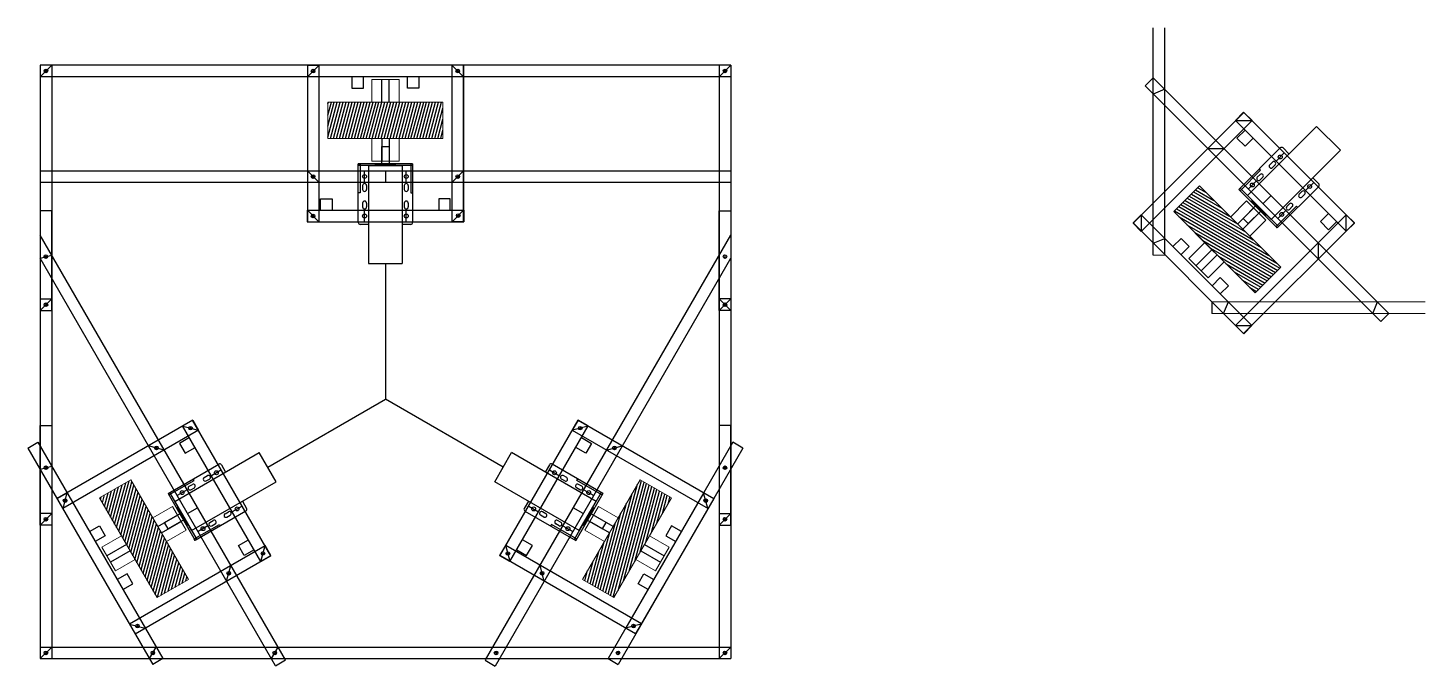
# Model space of a CAD drawing. Header units: millimetres. Extents: x -15418 to 43885, y -27590 to 23052.
# Drawn here: x 20542 to 22084, y 14608 to 15313 of the extents above; entities that cross this region are included whole.
import ezdxf

# ---------------------------------------------------------------- set-up
doc = ezdxf.new("R2010")
doc.units = ezdxf.units.MM
doc.header["$LTSCALE"] = 0.5
doc.layers.get('0').update_dxf_attribs({"lineweight": 5})
doc.layers.get('Defpoints').update_dxf_attribs({"color": 4})
for name, color, linetype in [('Layer1', 1, 'Continuous'), ('Layer2', 2, 'Continuous'), ('Layer3', 9, 'Continuous')]:
    doc.layers.add(name, color=color, linetype=linetype)
doc.layers.add('Layer5', color=51, linetype='Continuous', lineweight=5)
pattern_1 = [(255, (21000.833, 14586.512), (3.066814, -0.82175), [])]

msp = doc.modelspace()

# ---------------------------------------------------------------- hatches: boundary and pattern name
at = {"layer": 'Defpoints'}
h = msp.add_hatch(dxfattribs=at)
h.set_pattern_fill('ANSI31', color=256, angle=210)
h.set_pattern_definition([(255, (20870.9293, 14361.512), (3.066814, -0.82175), [])])
h.paths.add_polyline_path([(21000.1931, 15190.5862), (21000.1931, 15230.5862), (20873.1931, 15230.5862), (20873.1931, 15190.5862)])
h = msp.add_hatch(dxfattribs=at)
h.set_pattern_fill('ANSI31', color=256, angle=645)
h.set_pattern_definition([(330, (22339.6424, 15027.1805), (1.5875, 2.74963), [])])
h.paths.add_polyline_path([(21835.1626, 15138.2164), (21806.8783, 15109.9321), (21896.6809, 15020.1295), (21924.9651, 15048.4138)])
h = msp.add_hatch(dxfattribs=at)
h.set_pattern_fill('ANSI31', color=256, angle=210)
h.set_pattern_definition(pattern_1)
h.paths.add_polyline_path([(20655.701, 14813.8788), (20621.0599, 14793.8788), (20684.5599, 14683.8936), (20719.201, 14703.8936)])
h = msp.add_hatch(dxfattribs=at)
h.set_pattern_fill('ANSI31', color=256, angle=210)
h.set_pattern_definition(pattern_1)
h.paths.add_polyline_path([(21154.1852, 14703.8936), (21188.8262, 14683.8936), (21252.3262, 14793.8788), (21217.6852, 14813.8788)])

# ---------------------------------------------------------------- linework, layer by layer
for p, q in [((20921.6931, 15255.5862), (20951.6931, 15255.5862)), ((20921.6931, 15230.5862), (20921.6931, 15255.5862)), ((20951.6931, 15230.5862), (20951.6931, 15255.5862)), ((21000.1931, 15230.5862), (20873.1931, 15230.5862)), ((21000.1931, 15230.5862), (20873.1931, 15230.5862)), ((20873.1931, 15230.5862), (20873.1931, 15190.5862)), ((20966.1931, 15230.5862), (20907.1931, 15230.5862)), ((20907.1931, 15230.5862), (20966.1931, 15230.5862)), ((21000.1931, 15190.5862), (21000.1931, 15230.5862)), ((20873.1931, 15190.5862), (21000.1931, 15190.5862)), ((20921.6931, 15190.5862), (20921.6931, 15165.5862)), ((20951.6931, 15190.5862), (20951.6931, 15165.5862)), ((20951.6931, 15165.5862), (20921.6931, 15165.5862)), ((21806.8783, 15109.9321), (21835.1626, 15138.2164)), ((21835.1626, 15138.2164), (21924.9651, 15048.4138)), ((21869.4573, 15103.9217), (21887.1349, 15121.5994)), ((21908.3481, 15100.3862), (21887.1349, 15121.5994)), ((21896.6809, 15020.1295), (21806.8783, 15109.9321)), ((21896.6809, 15020.1295), (21806.8783, 15109.9321)), ((21890.6705, 15082.7085), (21908.3481, 15100.3862)), ((21872.6392, 15044.1712), (21830.9199, 15085.8905)), ((21830.9199, 15085.8905), (21872.6392, 15044.1712)), ((21841.173, 15075.6374), (21823.4953, 15057.9597)), ((21823.4953, 15057.9597), (21844.7085, 15036.7465)), ((21862.3862, 15054.4242), (21844.7085, 15036.7465)), ((21924.9651, 15048.4138), (21896.6809, 15020.1295)), ((20655.701, 14813.8788), (20621.0599, 14793.8788)), ((20719.201, 14703.8936), (20655.701, 14813.8788)), ((21154.1852, 14703.8936), (21217.6852, 14813.8788)), ((21217.6852, 14813.8788), (21252.3262, 14793.8788)), ((20621.0599, 14793.8788), (20684.5599, 14683.8936)), ((20621.0599, 14793.8788), (20684.5599, 14683.8936)), ((21252.3262, 14793.8788), (21188.8262, 14683.8936)), ((21252.3262, 14793.8788), (21188.8262, 14683.8936)), ((20679.951, 14771.8766), (20701.6016, 14784.3766)), ((20701.6016, 14784.3766), (20716.6016, 14758.3958)), ((21171.7845, 14784.3766), (21156.7845, 14758.3958)), ((21193.4352, 14771.8766), (21171.7845, 14784.3766)), ((20638.0599, 14764.4339), (20667.5599, 14713.3384)), ((20667.5599, 14713.3384), (20638.0599, 14764.4339)), ((20694.951, 14745.8958), (20716.6016, 14758.3958)), ((21178.4352, 14745.8958), (21156.7845, 14758.3958)), ((21235.3262, 14764.4339), (21205.8262, 14713.3384)), ((21205.8262, 14713.3384), (21235.3262, 14764.4339)), ((20645.3099, 14751.8766), (20623.6593, 14739.3766)), ((21228.0762, 14751.8766), (21249.7268, 14739.3766)), ((20638.6593, 14713.3958), (20623.6593, 14739.3766)), ((21234.7268, 14713.3958), (21249.7268, 14739.3766)), ((20660.3099, 14725.8958), (20638.6593, 14713.3958)), ((21213.0762, 14725.8958), (21234.7268, 14713.3958)), ((20684.5599, 14683.8936), (20719.201, 14703.8936)), ((21188.8262, 14683.8936), (21154.1852, 14703.8936))]:
    msp.add_line(p, q)
for p, q in [((20555.6026, 15271.4612), (20555.6026, 14616.4625)), ((20568.3026, 15271.4612), (20568.3026, 14616.4625)), ((21305.0836, 15271.4612), (21305.0836, 14616.4625)), ((21317.7836, 15271.4612), (21317.7836, 14616.4625)), ((21924.4065, 15180.0842), (21878.6496, 15134.3273)), ((21933.9525, 15173.5788), (21927.4471, 15180.0842)), ((20906.6931, 15097.8762), (20906.6931, 15162.5862)), ((20966.6931, 15162.5862), (20906.6931, 15162.5862)), ((20906.6931, 15162.5862), (20908.6931, 15162.5862)), ((20966.6931, 15160.5862), (20906.6931, 15160.5862)), ((20908.6931, 15162.5862), (20908.6931, 15130.5862)), ((20925.6931, 15160.5862), (20925.6931, 15162.5862)), ((20947.6931, 15160.5862), (20947.6931, 15162.5862)), ((20966.6931, 15162.5862), (20964.6931, 15162.5862)), ((20964.6931, 15162.5862), (20964.6931, 15130.5862)), ((20966.6931, 15162.5862), (20966.6931, 15097.8762)), ((21912.6968, 15161.5155), (21915.7374, 15164.5561)), ((21915.7374, 15158.475), (21918.778, 15161.5155)), ((21880.0639, 15132.9131), (21902.6913, 15155.5405)), ((21899.0497, 15147.8684), (21902.0902, 15150.9089)), ((21902.6913, 15155.5405), (21901.2771, 15156.9547)), ((21902.0902, 15144.8278), (21905.1308, 15147.8684)), ((21966.8329, 15140.6983), (21960.3275, 15147.2037)), ((20908.6931, 15130.5862), (20906.6931, 15130.5862)), ((20911.5431, 15138.5862), (20911.5431, 15134.2862)), ((20915.8431, 15138.5862), (20915.8431, 15134.2862)), ((20957.5431, 15138.5862), (20957.5431, 15134.2862)), ((20961.8431, 15138.5862), (20961.8431, 15134.2862)), ((20964.6931, 15130.5862), (20966.6931, 15130.5862)), ((21921.076, 15091.9009), (21878.6496, 15134.3273)), ((21878.6496, 15134.3273), (21880.0639, 15132.9131)), ((21922.4903, 15093.3151), (21880.0639, 15135.7415)), ((21921.076, 15091.9009), (21966.8329, 15137.6577)), ((21945.2237, 15128.9886), (21948.2643, 15132.0292)), ((21948.2643, 15125.9481), (21951.3049, 15128.9886)), ((20911.5431, 15119.2862), (20911.5431, 15114.9862)), ((20915.8431, 15119.2862), (20915.8431, 15114.9862)), ((20957.5431, 15119.2862), (20957.5431, 15114.9862)), ((20961.8431, 15119.2862), (20961.8431, 15114.9862)), ((21893.4989, 15122.3065), (21892.0847, 15120.8922)), ((21919.6618, 15093.3151), (21942.2893, 15115.9425)), ((21931.5766, 15115.3415), (21934.6171, 15118.382)), ((21934.6171, 15112.3009), (21937.6577, 15115.3415)), ((21942.2893, 15115.9425), (21943.7035, 15114.5283)), ((21909.0552, 15106.7501), (21907.641, 15105.3359)), ((20918.0431, 15095.7262), (20908.8431, 15095.7262)), ((20964.5431, 15095.7262), (20955.3431, 15095.7262)), ((21921.076, 15091.9009), (21919.6618, 15093.3151)), ((20936.6931, 15052.7862), (20936.6931, 14902.7862)), ((20806.7893, 14827.7862), (20936.6931, 14902.7862)), ((21066.5969, 14827.7862), (20936.6931, 14902.7862)), ((20696.6997, 14798.867), (20752.7402, 14831.222)), ((20755.6771, 14830.435), (20760.2771, 14822.4676)), ((21117.709, 14830.435), (21113.109, 14822.4676)), ((21176.6865, 14798.867), (21120.646, 14831.222)), ((20697.6997, 14797.1349), (20725.4125, 14813.1349)), ((20719.9093, 14806.6667), (20723.6332, 14808.8167)), ((20722.0593, 14802.9428), (20725.7832, 14805.0928)), ((20725.4125, 14813.1349), (20724.4125, 14814.867)), ((20736.6236, 14816.3167), (20740.3475, 14818.4667)), ((20738.7736, 14812.5928), (20742.4975, 14814.7428)), ((21134.6126, 14812.5928), (21130.8887, 14814.7428)), ((21136.7626, 14816.3167), (21133.0387, 14818.4667)), ((21151.3269, 14802.9428), (21147.603, 14805.0928)), ((21147.9737, 14813.1349), (21148.9737, 14814.867)), ((21175.6865, 14797.1349), (21147.9737, 14813.1349)), ((21153.4769, 14806.6667), (21149.753, 14808.8167)), ((20696.6997, 14798.867), (20726.6997, 14746.9054)), ((20696.6997, 14798.867), (20697.6997, 14797.1349)), ((20698.4317, 14799.867), (20728.4317, 14747.9054)), ((20778.9271, 14790.1648), (20783.5271, 14782.1974)), ((21094.459, 14790.1648), (21089.859, 14782.1974)), ((21174.9544, 14799.867), (21144.9544, 14747.9054)), ((21176.6865, 14798.867), (21146.6865, 14746.9054)), ((21176.6865, 14798.867), (21175.6865, 14797.1349)), ((20707.9317, 14783.4125), (20706.1997, 14782.4125)), ((20782.7402, 14779.2604), (20726.6997, 14746.9054)), ((20759.6236, 14776.4796), (20763.3475, 14778.6296)), ((20761.7736, 14772.7557), (20765.4975, 14774.9057)), ((21090.646, 14779.2604), (21146.6865, 14746.9054)), ((21111.6126, 14772.7557), (21107.8887, 14774.9057)), ((21113.7626, 14776.4796), (21110.0387, 14778.6296)), ((21165.4544, 14783.4125), (21167.1865, 14782.4125)), ((20718.9317, 14764.3599), (20717.1997, 14763.3599)), ((20725.6997, 14748.6375), (20753.4125, 14764.6375)), ((20742.9093, 14766.8296), (20746.6332, 14768.9796)), ((20745.0593, 14763.1057), (20748.7832, 14765.2557)), ((20753.4125, 14764.6375), (20754.4125, 14762.9054)), ((21119.9737, 14764.6375), (21118.9737, 14762.9054)), ((21147.6865, 14748.6375), (21119.9737, 14764.6375)), ((21128.3269, 14763.1057), (21124.603, 14765.2557)), ((21130.4769, 14766.8296), (21126.753, 14768.9796)), ((21154.4544, 14764.3599), (21156.1865, 14763.3599)), ((20726.6997, 14746.9054), (20725.6997, 14748.6375)), ((21146.6865, 14746.9054), (21147.6865, 14748.6375)), ((20555.6026, 14629.1625), (21317.7836, 14629.1625)), ((20555.6026, 14616.4625), (21317.7836, 14616.4625))]:
    msp.add_line(p, q, dxfattribs=at)
for centre in [(21924.3287, 15170.1069), (20913.6931, 15148.5862), (20959.6931, 15148.5862), (21893.4989, 15139.277), (21956.8557, 15137.58), (20913.6931, 15104.9862), (20959.6931, 15104.9862), (21926.0258, 15106.7501), (20750.0827, 14821.6048), (21123.3034, 14821.6048), (20712.324, 14799.8048), (21161.0621, 14799.8048), (20773.0827, 14781.7676), (21100.3034, 14781.7676), (20735.324, 14759.9676), (21138.0621, 14759.9676)]:
    msp.add_circle(centre, 2.15, dxfattribs=at)
for centre, start, end in [((21925.9268, 15178.5639), 45, 135), ((21914.2171, 15159.9953), 135, 315), ((21917.2577, 15163.0358), 315, 135), ((21900.57, 15146.3481), 135, 315), ((21903.6105, 15149.3887), 315, 135), ((20913.6931, 15138.5862), 0, 180), ((20913.6931, 15134.2862), 180, 0), ((20959.6931, 15138.5862), 0, 180), ((20959.6931, 15134.2862), 180, 0), ((21946.744, 15127.4683), 135, 315), ((21949.7846, 15130.5089), 315, 135), ((21965.3126, 15139.178), 315, 45), ((20913.6931, 15119.2862), 0, 180), ((20913.6931, 15114.9862), 180, 0), ((20959.6931, 15119.2862), 0, 180), ((20959.6931, 15114.9862), 180, 0), ((21933.0969, 15113.8212), 135, 315), ((21936.1374, 15116.8617), 315, 135), ((20908.8431, 15097.8762), 180, 270), ((20964.5431, 15097.8762), 270, 0), ((20753.8152, 14829.36), 30, 120), ((21119.571, 14829.36), 60, 150), ((20720.9843, 14804.8048), 120, 300), ((20724.7082, 14806.9548), 300, 120), ((20737.6986, 14814.4548), 120, 300), ((20741.4225, 14816.6048), 300, 120), ((21131.9637, 14816.6048), 60, 240), ((21135.6876, 14814.4548), 240, 60), ((21148.678, 14806.9548), 60, 240), ((21152.4019, 14804.8048), 240, 60), ((20760.6986, 14774.6176), 120, 300), ((20764.4225, 14776.7676), 300, 120), ((20781.6652, 14781.1224), 300, 30), ((21091.721, 14781.1224), 150, 240), ((21108.9637, 14776.7676), 60, 240), ((21112.6876, 14774.6176), 240, 60), ((20743.9843, 14764.9676), 120, 300), ((20747.7082, 14767.1176), 300, 120), ((21125.678, 14767.1176), 60, 240), ((21129.4019, 14764.9676), 240, 60)]:
    msp.add_arc(centre, 2.15, start, end, dxfattribs=at)
at = {"layer": 'Layer1'}
for p, q in [((21784.1783, 15061.9295), (21784.1783, 15312.5895)), ((21796.8783, 15061.9295), (21796.8783, 15312.5895)), ((21317.7836, 15271.4612), (20555.6026, 15271.4612)), ((20555.6026, 15258.7612), (20568.3026, 15271.4612)), ((20561.9526, 15267.1112), (20561.9526, 15263.1112)), ((20850.4931, 15271.4612), (20850.4931, 15098.4612)), ((20850.4931, 15271.4612), (20863.1931, 15271.4612)), ((20863.1931, 15271.2862), (20850.4931, 15258.5862)), ((20856.8431, 15266.9362), (20856.8431, 15262.9362)), ((20863.1931, 15271.4612), (20863.1931, 15098.4612)), ((21010.1931, 15098.4612), (21010.1931, 15271.4612)), ((21010.1931, 15271.2862), (21022.8931, 15258.5862)), ((21016.5431, 15266.9362), (21016.5431, 15262.9362)), ((21022.8931, 15098.4612), (21022.8931, 15271.4612)), ((21022.8931, 15271.4612), (21022.8931, 15098.4612)), ((21305.0836, 15258.7612), (21317.7836, 15271.4612)), ((21311.4336, 15267.1112), (21311.4336, 15263.1112)), ((21317.7836, 15258.7612), (20555.6026, 15258.7612)), ((20559.9526, 15265.1112), (20563.9526, 15265.1112)), ((21022.8931, 15258.7612), (20850.4931, 15258.7612)), ((20854.8431, 15264.9362), (20858.8431, 15264.9362)), ((20899.7509, 15258.7612), (20899.7509, 15246.0612)), ((20912.4509, 15246.0612), (20912.4509, 15258.7612)), ((20960.9352, 15246.0612), (20960.9352, 15258.7612)), ((20973.6352, 15258.7612), (20973.6352, 15246.0612)), ((21014.5431, 15264.9362), (21018.5431, 15264.9362)), ((21309.4336, 15265.1112), (21313.4336, 15265.1112)), ((21784.1448, 15257.6113), (21775.1646, 15248.6311)), ((21784.1448, 15257.6113), (22044.3601, 14997.396)), ((20899.7509, 15246.0612), (20912.4509, 15246.0612)), ((20973.6352, 15246.0612), (20960.9352, 15246.0612)), ((21775.1646, 15248.6311), (22035.3799, 14988.4158)), ((21796.8783, 15244.8779), (21784.1783, 15239.6173)), ((21761.924, 15097.0804), (21884.2535, 15219.4099)), ((21770.9042, 15088.1002), (21893.2337, 15210.4296)), ((21874.9373, 15210.518), (21883.9176, 15219.4983)), ((21874.9373, 15210.518), (21997.2668, 15088.1886)), ((21875.1495, 15210.3059), (21893.11, 15210.3059)), ((21883.9176, 15219.4983), (22006.2471, 15097.1688)), ((21884.2535, 15219.4099), (21893.2337, 15210.4296)), ((21888.0895, 15127.7158), (21964.3156, 15203.9419)), ((21964.3156, 15203.9419), (21990.6907, 15177.5669)), ((20932.6931, 15161.8862), (20932.6931, 15181.8862)), ((20932.6931, 15181.8862), (20940.6931, 15181.8862)), ((20940.6931, 15181.8862), (20940.6931, 15161.8862)), ((21844.3196, 15179.476), (21862.2801, 15179.476)), ((21914.4646, 15101.3407), (21990.6907, 15177.5669)), ((21928.8189, 15174.597), (21919.8386, 15165.6168)), ((20918.0431, 15160.5862), (20955.3431, 15160.5862)), ((20918.0431, 15160.5862), (20918.0431, 15052.7862)), ((20925.6931, 15160.5862), (20925.6931, 15161.8862)), ((20925.6931, 15161.8862), (20947.6931, 15161.8862)), ((20932.6931, 15160.5862), (20932.6931, 15161.8862)), ((20936.6931, 15160.5862), (20936.6931, 15161.8862)), ((20940.6931, 15160.5862), (20940.6931, 15161.8862)), ((20947.6931, 15160.5862), (20947.6931, 15161.8862)), ((20955.3431, 15160.5862), (20955.3431, 15052.7862)), ((20555.6026, 15154.9362), (21317.7836, 15154.9362)), ((20850.4931, 15154.9362), (20863.1931, 15142.2362)), ((20854.8431, 15148.5862), (20858.8431, 15148.5862)), ((20856.8431, 15150.5862), (20856.8431, 15146.5862)), ((20913.6931, 15142.2362), (20913.6931, 15154.9362)), ((20936.6931, 15154.9362), (20936.6931, 15142.2362)), ((20959.6931, 15142.2362), (20959.6931, 15154.9362)), ((21010.1931, 15142.2362), (21022.8931, 15154.9362)), ((21014.5431, 15148.5862), (21018.5431, 15148.5862)), ((21016.5431, 15150.5862), (21016.5431, 15146.5862)), ((21897.989, 15143.7672), (21889.0088, 15134.7869)), ((20555.6026, 15142.2362), (21317.7836, 15142.2362)), ((21888.0895, 15127.7158), (21914.4646, 15101.3407)), ((21961.3458, 15142.0701), (21952.3655, 15133.0898)), ((21897.5294, 15116.4375), (21883.3873, 15102.2953)), ((21893.4989, 15122.3065), (21892.5796, 15121.3872)), ((21892.5796, 15121.3872), (21908.136, 15105.8309)), ((21898.4486, 15117.3567), (21897.5294, 15116.4375)), ((21901.2771, 15114.5283), (21900.3578, 15113.609)), ((21905.2722, 15118.5234), (21914.2525, 15127.5037)), ((20850.1931, 15111.3362), (21023.1931, 15111.3362)), ((20850.1931, 15111.3362), (20850.1931, 15098.6362)), ((20850.1931, 15098.6362), (21023.1931, 15098.6362)), ((20850.4931, 15111.3362), (20863.1931, 15098.6362)), ((20850.4931, 15098.4612), (20863.1931, 15098.4612)), ((20854.8431, 15104.9862), (20858.8431, 15104.9862)), ((20856.8431, 15106.9862), (20856.8431, 15102.9862)), ((20913.6931, 15098.6362), (20913.6931, 15111.3362)), ((20959.6931, 15098.6362), (20959.6931, 15111.3362)), ((21022.8931, 15111.3362), (21010.1931, 15098.6362)), ((21022.8931, 15098.4612), (21010.1931, 15098.4612)), ((21015.0696, 15105.5127), (21019.0696, 15105.5127)), ((21017.0696, 15107.5127), (21017.0696, 15103.5127)), ((21023.1931, 15111.3362), (21023.1931, 15098.6362)), ((21023.1931, 15111.3362), (21023.1931, 15098.6362)), ((21761.924, 15097.0804), (21770.9042, 15088.1002)), ((21771.028, 15088.2239), (21771.028, 15106.1844)), ((21997.1784, 15106.4849), (21874.8489, 14984.1555)), ((21883.3873, 15102.2953), (21889.0441, 15096.6385)), ((22006.1587, 15097.5047), (21883.8292, 14975.1752)), ((21889.0441, 15096.6385), (21903.1862, 15110.7806)), ((21904.1055, 15111.6999), (21903.1862, 15110.7806)), ((21909.0552, 15106.7501), (21908.136, 15105.8309)), ((21930.5159, 15111.2402), (21921.5357, 15102.26)), ((21997.0547, 15088.4007), (21997.0547, 15106.3612)), ((22006.1587, 15097.5047), (21997.1784, 15106.4849)), ((21997.2668, 15088.1886), (22006.2471, 15097.1688)), ((20826.3233, 14615.0523), (20555.6026, 15083.9543)), ((21047.0629, 14615.0523), (21317.7836, 15083.9543)), ((21784.1783, 15075.0736), (21796.8783, 15080.3341)), ((21805.8586, 15071.3539), (21814.8388, 15080.3341)), ((21814.8388, 15080.3341), (21823.8191, 15071.3539)), ((21823.8191, 15071.3539), (21814.8388, 15062.3736)), ((21966.2248, 15075.5313), (21966.2248, 15057.5708)), ((20555.6026, 15058.5543), (20568.3026, 15061.9573)), ((20815.3248, 14608.7023), (20555.6026, 15058.5543)), ((20559.9526, 15060.2558), (20563.9526, 15060.2558)), ((20561.9526, 15062.2558), (20561.9526, 15058.2558)), ((20918.0431, 15052.7862), (20955.3431, 15052.7862)), ((21058.0614, 14608.7023), (21317.7836, 15058.5543)), ((21311.4336, 15062.2558), (21311.4336, 15058.2558)), ((21858.1026, 15037.0703), (21849.1224, 15028.09)), ((21867.0829, 15028.09), (21858.1026, 15037.0703)), ((21858.1026, 15019.1098), (21867.0829, 15028.09)), ((20555.6026, 15000.7619), (20568.3026, 15013.4619)), ((20559.9526, 15007.1119), (20563.9526, 15007.1119)), ((20561.9526, 15009.1119), (20561.9526, 15005.1119)), ((21305.0836, 15000.7619), (21317.7836, 15013.4619)), ((21317.7836, 15000.7619), (21305.0836, 15013.4619)), ((21309.4336, 15007.1119), (21313.4336, 15007.1119)), ((21313.4336, 15007.1119), (21309.4336, 15007.1119)), ((21311.4336, 15009.1119), (21311.4336, 15005.1119)), ((21861.8224, 14997.4295), (21867.0829, 15010.1295)), ((22026.3661, 14997.4295), (22031.6266, 15010.1295)), ((22035.3799, 14988.4158), (22044.3601, 14997.396)), ((21883.8292, 14975.1752), (21874.8489, 14984.1555)), ((21874.9727, 14984.2792), (21892.9332, 14984.2792)), ((20724.1336, 14879.6001), (20574.3112, 14793.1001)), ((20730.4836, 14868.6016), (20580.6612, 14782.1016)), ((20712.8335, 14873.4224), (20723.832, 14879.7724)), ((20799.3335, 14723.6), (20712.8335, 14873.4224)), ((20712.9835, 14873.1626), (20730.332, 14868.5141)), ((20719.6577, 14870.8383), (20723.6577, 14870.8383)), ((20721.6577, 14872.8383), (20721.6577, 14868.8383)), ((20810.332, 14729.95), (20723.832, 14879.7724)), ((20724.1336, 14879.6001), (20730.4836, 14868.6016)), ((21063.0541, 14729.95), (21149.5541, 14879.7724)), ((21074.0527, 14723.6), (21160.5527, 14873.4224)), ((21149.2526, 14879.6001), (21142.9026, 14868.6016)), ((21142.9026, 14868.6016), (21292.725, 14782.1016)), ((21160.4027, 14873.1626), (21143.0541, 14868.5141)), ((21149.2526, 14879.6001), (21299.075, 14793.1001)), ((21160.5527, 14873.4224), (21149.5541, 14879.7724)), ((21149.7284, 14870.8383), (21153.7284, 14870.8383)), ((21151.7284, 14872.8383), (21151.7284, 14868.8383)), ((20542.1097, 14848.8746), (20553.1082, 14855.2246)), ((20553.1082, 14855.2246), (20690.9576, 14616.4625)), ((20692.5733, 14846.7141), (20675.2248, 14851.3626)), ((20683.899, 14851.0383), (20683.899, 14847.0383)), ((21180.8129, 14846.7141), (21198.1614, 14851.3626)), ((21320.2779, 14855.2246), (21182.4285, 14616.4625)), ((21189.4871, 14851.0383), (21189.4871, 14847.0383)), ((21331.2764, 14848.8746), (21320.2779, 14855.2246)), ((20542.1097, 14848.8746), (20679.9591, 14610.1125)), ((20681.899, 14849.0383), (20685.899, 14849.0383)), ((20704.1067, 14790.0376), (20797.4643, 14843.9376)), ((20816.1143, 14811.6348), (20797.4643, 14843.9376)), ((21057.2719, 14811.6348), (21075.9219, 14843.9376)), ((21169.2794, 14790.0376), (21075.9219, 14843.9376)), ((21187.4871, 14849.0383), (21191.4871, 14849.0383)), ((21331.2764, 14848.8746), (21193.4271, 14610.1125)), ((20555.6026, 14825.5043), (20568.3026, 14828.9073)), ((20559.9526, 14827.2058), (20563.9526, 14827.2058)), ((20561.9526, 14829.2058), (20561.9526, 14825.2058)), ((20755.582, 14824.7798), (20744.5835, 14818.4298)), ((21117.8041, 14824.7798), (21128.8027, 14818.4298)), ((21313.4336, 14827.2058), (21309.4336, 14827.2058)), ((21311.4336, 14829.2058), (21311.4336, 14825.2058)), ((20722.7567, 14757.7348), (20816.1143, 14811.6348)), ((21150.6294, 14757.7348), (21057.2719, 14811.6348)), ((20580.8127, 14782.1891), (20585.4612, 14799.5376)), ((20581.137, 14790.8633), (20585.137, 14790.8633)), ((20583.137, 14792.8633), (20583.137, 14788.8633)), ((20722.7567, 14757.7348), (20704.1067, 14790.0376)), ((20717.8233, 14802.9798), (20706.8248, 14796.6298)), ((21150.6294, 14757.7348), (21169.2794, 14790.0376)), ((21155.5629, 14802.9798), (21166.5614, 14796.6298)), ((21288.0765, 14799.4501), (21201.8765, 14650.1473)), ((21299.075, 14793.1001), (21212.875, 14643.7973)), ((21292.5734, 14782.1891), (21287.9249, 14799.5376)), ((21288.2492, 14790.8633), (21292.2492, 14790.8633)), ((21290.2492, 14792.8633), (21290.2492, 14788.8633)), ((20555.6026, 14763.9619), (20568.3026, 14776.6619)), ((20692.9854, 14766.7003), (20710.3059, 14776.7003)), ((20707.9317, 14783.4125), (20706.8059, 14782.7625)), ((20717.8059, 14763.7099), (20706.8059, 14782.7625)), ((20711.4317, 14777.3503), (20710.3059, 14776.7003)), ((20713.4317, 14773.8862), (20712.3059, 14773.2362)), ((20718.3248, 14776.7112), (20729.3233, 14783.0612)), ((20778.582, 14784.9426), (20767.5835, 14778.5926)), ((21094.8041, 14784.9426), (21105.8027, 14778.5926)), ((21155.0614, 14776.7112), (21144.0629, 14783.0612)), ((21155.5803, 14763.7099), (21166.5803, 14782.7625)), ((21159.9544, 14773.8862), (21161.0803, 14773.2362)), ((21161.9544, 14777.3503), (21163.0803, 14776.7003)), ((21180.4008, 14766.7003), (21163.0803, 14776.7003)), ((21165.4544, 14783.4125), (21166.5803, 14782.7625)), ((21305.0836, 14763.9619), (21317.7836, 14776.6619)), ((20559.9526, 14770.3119), (20563.9526, 14770.3119)), ((20561.9526, 14772.3119), (20561.9526, 14768.3119)), ((20609.9386, 14756.7915), (20620.9371, 14763.1415)), ((20620.9371, 14763.1415), (20627.2871, 14752.143)), ((20696.9854, 14759.7721), (20692.9854, 14766.7003)), ((20714.3059, 14769.7721), (20696.9854, 14759.7721)), ((20715.4317, 14770.4221), (20714.3059, 14769.7721)), ((20718.9317, 14764.3599), (20717.8059, 14763.7099)), ((20740.8233, 14763.1426), (20729.8248, 14756.7926)), ((21132.5629, 14763.1426), (21143.5614, 14756.7926)), ((21154.4544, 14764.3599), (21155.5803, 14763.7099)), ((21157.9544, 14770.4221), (21159.0803, 14769.7721)), ((21159.0803, 14769.7721), (21176.4008, 14759.7721)), ((21176.4008, 14759.7721), (21180.4008, 14766.7003)), ((21252.449, 14763.1415), (21246.099, 14752.143)), ((21263.4475, 14756.7915), (21252.449, 14763.1415)), ((21309.4336, 14770.3119), (21313.4336, 14770.3119)), ((21311.4336, 14772.3119), (21311.4336, 14768.3119)), ((20627.2871, 14752.143), (20616.2886, 14745.793)), ((21246.099, 14752.143), (21257.0975, 14745.793)), ((20654.1612, 14654.7958), (20803.9836, 14741.2958)), ((20660.5112, 14643.7973), (20810.3336, 14730.2973)), ((20799.1835, 14723.8598), (20803.832, 14741.2083)), ((20799.3335, 14723.6), (20810.332, 14729.95)), ((20799.5077, 14732.5341), (20803.5077, 14732.5341)), ((20801.5077, 14734.5341), (20801.5077, 14730.5341)), ((20810.3336, 14730.2973), (20803.9836, 14741.2958)), ((21063.0526, 14730.2973), (21069.4026, 14741.2958)), ((21212.875, 14643.7973), (21063.0526, 14730.2973)), ((21074.0527, 14723.6), (21063.0541, 14729.95)), ((21219.225, 14654.7958), (21069.4026, 14741.2958)), ((21074.2027, 14723.8598), (21069.5541, 14741.2083)), ((21069.8784, 14732.5341), (21073.8784, 14732.5341)), ((21071.8784, 14734.5341), (21071.8784, 14730.5341)), ((20761.4248, 14702.0598), (20766.0733, 14719.4083)), ((20763.749, 14712.7341), (20763.749, 14708.7341)), ((21111.9614, 14702.0598), (21107.3129, 14719.4083)), ((21109.6371, 14712.7341), (21109.6371, 14708.7341)), ((20651.5293, 14710.1544), (20640.5307, 14703.8044)), ((20646.8807, 14692.8059), (20657.8793, 14699.1559)), ((20657.8793, 14699.1559), (20651.5293, 14710.1544)), ((20761.749, 14710.7341), (20765.749, 14710.7341)), ((21107.6371, 14710.7341), (21111.6371, 14710.7341)), ((21215.5069, 14699.1559), (21221.8569, 14710.1544)), ((21226.5054, 14692.8059), (21215.5069, 14699.1559)), ((21221.8569, 14710.1544), (21232.8554, 14703.8044)), ((20654.3127, 14654.6833), (20671.6612, 14650.0348)), ((20660.987, 14652.3591), (20664.987, 14652.3591)), ((20662.987, 14654.3591), (20662.987, 14650.3591)), ((21219.0734, 14654.6833), (21201.7249, 14650.0348)), ((21208.3992, 14652.3591), (21212.3992, 14652.3591)), ((21210.3992, 14654.3591), (21210.3992, 14650.3591)), ((21212.875, 14643.5973), (21219.225, 14654.5958)), ((20555.6026, 14616.4625), (20568.3026, 14629.1625)), ((20559.9526, 14622.8125), (20563.9526, 14622.8125)), ((20561.9526, 14624.8125), (20561.9526, 14620.8125)), ((20676.2929, 14616.4625), (20683.6253, 14629.1625)), ((20677.9591, 14622.8125), (20681.9591, 14622.8125)), ((20679.9591, 14624.8125), (20679.9591, 14620.8125)), ((20810.8444, 14616.4625), (20818.1767, 14629.1625)), ((20812.5106, 14622.8125), (20816.5106, 14622.8125)), ((20814.5106, 14624.8125), (20814.5106, 14620.8125)), ((21060.8756, 14622.8125), (21056.8756, 14622.8125)), ((21058.8756, 14624.8125), (21058.8756, 14620.8125)), ((21195.4271, 14622.8125), (21191.4271, 14622.8125)), ((21193.4271, 14624.8125), (21193.4271, 14620.8125)), ((21305.0836, 14616.4625), (21317.7836, 14629.1625)), ((21309.4336, 14622.8125), (21313.4336, 14622.8125)), ((21311.4336, 14624.8125), (21311.4336, 14620.8125)), ((20690.9576, 14616.4625), (20679.9591, 14610.1125)), ((20826.4415, 14614.6475), (20815.443, 14608.2975)), ((21046.9446, 14614.6475), (21057.9431, 14608.2975)), ((21182.4285, 14616.4625), (21193.4271, 14610.1125))]:
    msp.add_line(p, q, dxfattribs=at)
for centre in [(20561.9526, 15265.1112), (20856.8431, 15264.9362), (21016.5431, 15264.9362), (21311.4336, 15265.1112), (20856.8431, 15148.5862), (21016.5431, 15148.5862), (20856.8431, 15104.9862), (21017.0696, 15105.5127), (20561.9526, 15060.2558), (21311.4336, 15060.2558), (20561.9526, 15007.1119), (21311.4336, 15007.1119), (21311.4336, 15007.1119), (20721.6577, 14870.8383), (21151.7284, 14870.8383), (20683.899, 14849.0383), (21189.4871, 14849.0383), (20561.9526, 14827.2058), (21311.4336, 14827.2058), (20583.137, 14790.8633), (21290.2492, 14790.8633), (20561.9526, 14770.3119), (21311.4336, 14770.3119), (20801.5077, 14732.5341), (21071.8784, 14732.5341), (20763.749, 14710.7341), (21109.6371, 14710.7341), (20662.987, 14652.3591), (21210.3992, 14652.3591), (20561.9526, 14622.8125), (20679.9591, 14622.8125), (20814.5106, 14622.8125), (21058.8756, 14622.8125), (21193.4271, 14622.8125), (21311.4336, 14622.8125)]:
    msp.add_circle(centre, 2, dxfattribs=at)
at = {"layer": 'Layer2'}
for p, q in [((20932.6931, 15230.5862), (20932.6931, 15255.5862)), ((20940.6931, 15230.5862), (20940.6931, 15255.5862)), ((20932.6931, 15190.5862), (20932.6931, 15165.5862)), ((20940.6931, 15190.5862), (20940.6931, 15165.5862)), ((21877.2354, 15096.1435), (21894.9131, 15113.8212)), ((20568.3026, 15110.7619), (20555.6026, 15110.7619)), ((20555.6026, 15110.7619), (20555.6026, 15000.7619)), ((20568.3026, 15000.7619), (20568.3026, 15110.7619)), ((21305.0836, 15000.7619), (21305.0836, 15110.7619)), ((21305.0836, 15110.7619), (21317.7836, 15110.7619)), ((21317.7836, 15110.7619), (21317.7836, 15000.7619)), ((21882.8923, 15090.4867), (21900.57, 15108.1643)), ((21848.9512, 15067.8592), (21831.2735, 15050.1816)), ((21854.608, 15062.2024), (21836.9303, 15044.5247)), ((20555.6026, 15013.4619), (20568.3026, 15013.4619)), ((21317.7836, 15013.4619), (21305.0836, 15013.4619)), ((20555.6026, 15000.7619), (20568.3026, 15000.7619)), ((21317.7836, 15000.7619), (21305.0836, 15000.7619)), ((20555.6026, 14763.9619), (20555.6026, 14873.9619)), ((20555.6026, 14873.9619), (20568.3026, 14873.9619)), ((20568.3026, 14873.9619), (20568.3026, 14763.9619)), ((21317.7836, 14873.9619), (21305.0836, 14873.9619)), ((21305.0836, 14873.9619), (21305.0836, 14763.9619)), ((21317.7836, 14763.9619), (21317.7836, 14873.9619)), ((20574.3112, 14793.1001), (20585.3097, 14799.4501)), ((20568.3026, 14776.6619), (20555.6026, 14776.6619)), ((20685.451, 14762.3503), (20707.1016, 14774.8503)), ((21187.9352, 14762.3503), (21166.2845, 14774.8503)), ((21305.0836, 14776.6619), (21317.7836, 14776.6619)), ((20568.3026, 14763.9619), (20555.6026, 14763.9619)), ((20689.451, 14755.4221), (20711.1016, 14767.9221)), ((21183.9352, 14755.4221), (21162.2845, 14767.9221)), ((21305.0836, 14763.9619), (21317.7836, 14763.9619)), ((20650.8099, 14742.3503), (20629.1593, 14729.8503)), ((21222.5762, 14742.3503), (21244.2268, 14729.8503)), ((20654.8099, 14735.4221), (20633.1593, 14722.9221)), ((21218.5762, 14735.4221), (21240.2268, 14722.9221))]:
    msp.add_line(p, q, dxfattribs=at)
at = {"layer": 'Layer3'}
for p, q in [((21885.5439, 15199.9114), (21876.5637, 15190.9312)), ((21876.5637, 15190.9312), (21885.5439, 15181.9509)), ((21885.5439, 15181.9509), (21894.5242, 15190.9312)), ((20865.1931, 15111.3362), (20865.1931, 15124.0362)), ((20865.1931, 15124.0362), (20877.8931, 15124.0362)), ((20877.8931, 15124.0362), (20877.8931, 15111.3362)), ((21008.1931, 15124.0362), (20995.4931, 15124.0362)), ((20995.4931, 15124.0362), (20995.4931, 15111.3362)), ((21008.1931, 15111.3362), (21008.1931, 15124.0362)), ((21968.6997, 15098.7952), (21977.6799, 15107.7754)), ((21977.6799, 15089.8149), (21968.6997, 15098.7952)), ((21986.6602, 15098.7952), (21977.6799, 15089.8149)), ((21848.6783, 15010.1295), (21848.6783, 14997.4295)), ((20720.3335, 14860.432), (20709.335, 14854.082)), ((20709.335, 14854.082), (20715.685, 14843.0835)), ((21153.0527, 14860.432), (21164.0512, 14854.082)), ((21164.0512, 14854.082), (21157.7012, 14843.0835)), ((20715.685, 14843.0835), (20726.6835, 14849.4335)), ((21157.7012, 14843.0835), (21146.7027, 14849.4335)), ((20774.485, 14741.2389), (20785.4835, 14747.5889)), ((21098.9012, 14741.2389), (21087.9027, 14747.5889)), ((20780.835, 14730.2404), (20774.485, 14741.2389)), ((20791.8335, 14736.5904), (20780.835, 14730.2404)), ((21081.5527, 14736.5904), (21092.5512, 14730.2404)), ((21092.5512, 14730.2404), (21098.9012, 14741.2389))]:
    msp.add_line(p, q, dxfattribs=at)
at = {"layer": 'Layer5'}
for p, q in [((21894.5242, 15190.9312), (21977.6799, 15107.7754)), ((21761.8356, 15097.4163), (21770.8159, 15106.3966)), ((21761.8356, 15097.4163), (21884.1651, 14975.0868)), ((21770.8159, 15106.3966), (21893.1453, 14984.0671)), ((21796.8783, 15061.9295), (21784.1783, 15061.9295)), ((21848.6783, 15010.1295), (22084.1783, 15010.1295)), ((21848.6783, 14997.4295), (22084.1783, 14997.4295)), ((21884.1651, 14975.0868), (21893.1453, 14984.0671))]:
    msp.add_line(p, q, dxfattribs=at)

doc.saveas('drawing.dxf')
